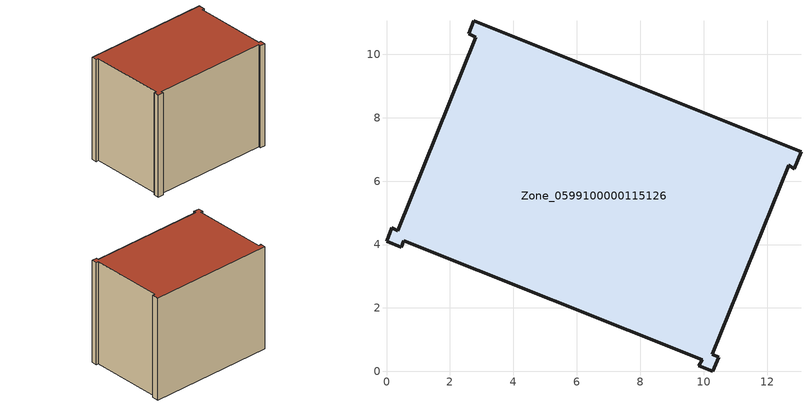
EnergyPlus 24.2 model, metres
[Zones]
Zone_0599100000115126
 floor ground (C_G): 0.47,3.92 0,4.1 0.17,4.53 0.36,4.44 2.81,10.54 2.59,10.64 2.75,11.06 13.07,6.93 12.86,6.39 12.68,6.5 10.27,0.54 10.48,0.45 10.28,0 9.85,0.18 9.95,0.37 0.55,4.12 z0
 wall outside (C_F): 10.28,0 10.48,0.45 10.27,0.54 12.68,6.5 12.86,6.39 13.07,6.93 2.75,11.06 2.59,10.64 2.81,10.54 0.36,4.44 0.17,4.53 0,4.1 0.47,3.92 0.55,4.12 9.95,0.37 9.85,0.18 10.28,0 z0:9.15
 roof outside (C_R): 0,4.1 0.47,3.92 0.55,4.12 9.95,0.37 9.85,0.18 10.28,0 10.48,0.45 10.27,0.54 12.68,6.5 12.86,6.39 13.07,6.93 2.75,11.06 2.59,10.64 2.81,10.54 0.36,4.44 0.17,4.53 z9.15
[BUILDING]
Pand.0599100000115126: North Axis=0; Terrain=City; Loads Convergence Tolerance Value=0.04; Temperature Convergence Tolerance Value=0.4; Solar Distribution=FullExterior; Maximum Number of Warmup Days=25; Minimum Number of Warmup Days=1
[Site:Location]
Rotterdam.The.Hague.AP_ZH_NLD Design_Conditions: Latitude=51.96; Longitude=4.45; Time Zone=1; Elevation=-4.5
[SITE:GROUNDTEMPERATURE:BUILDINGSURFACE]
18, 18, 18, 18, 18, 18, 18, 18, 18, 18, 18, 18
[MATERIAL] Thermal Absorptance=0.9; Solar Absorptance=0.7; Visible Absorptance=0.7
Name | Roughness | Thickness | Conductivity | Density | Specific Heat
G.TC.1946-1964 | MediumSmooth | 0.15 | 1 | 540 | 1210
F.TC.1946-1964 | Rough | 0.3 | 0.857143 | 1920 | 840
R.TC.1946-1964 | MediumRough | 0.2 | 0.235294 | 1500 | 1000
[CONSTRUCTION]
C_G: G.TC.1946-1964
C_F: F.TC.1946-1964
C_R: R.TC.1946-1964
[ZONE]
Zone_0599100000115126: Type=1; Multiplier=1; Ceiling Height=Autocalculate; Volume=Autocalculate; Floor Area=autocalculate; Part of Total Floor Area=Yes
[ZONEINFILTRATION:DESIGNFLOWRATE]
Infil_Zone_0599100000115126: Zone or ZoneList or Space or SpaceList=Zone_0599100000115126; Schedule=AlwaysOn; Design Flow Rate Calculation Method=Flow/Area; Flow Rate per Floor Area=0.003; Constant Term Coefficient=1; Temperature Term Coefficient=0; Velocity Term Coefficient=0; Velocity Squared Term Coefficient=0
[HVACTEMPLATE:ZONE:IDEALLOADSAIRSYSTEM]
Zone_0599100000115126: Maximum Heating Supply Air Temperature=50; Minimum Cooling Supply Air Temperature=13; Maximum Heating Supply Air Humidity Ratio=0.0156; Minimum Cooling Supply Air Humidity Ratio=0.0077; Heating Limit=NoLimit; Cooling Limit=NoLimit; Dehumidification Control Type=ConstantSensibleHeatRatio; Cooling Sensible Heat Ratio=0.7; Dehumidification Setpoint=60; Humidification Control Type=None; Humidification Setpoint=30; Outdoor Air Method=None; Outdoor Air Flow Rate per Person=0.00944; Outdoor Air Flow Rate per Zone Floor Area=0; Outdoor Air Flow Rate per Zone=0; Demand Controlled Ventilation Type=None; Outdoor Air Economizer Type=NoEconomizer; Heat Recovery Type=None; Sensible Heat Recovery Effectiveness=0.7; Latent Heat Recovery Effectiveness=0.65
[ZONECONTROL:THERMOSTAT]
ThermostatControl_Zone_0599100000115126: Zone or ZoneList=Zone_0599100000115126; Control Type Schedule=DualSetpointControlType; Control 1=Thermostat_Zone_0599100000115126; Temperature Difference Between Cutout And Setpoint=0
[THERMOSTATSETPOINT:DUALSETPOINT]
Thermostat_Zone_0599100000115126: Heating Setpoint Temperature Schedule=HeatingSetpoint_Zone_0599100000115126; Cooling Setpoint Temperature Schedule=CoolingSetpoint_Zone_0599100000115126
[SCHEDULE:COMPACT]
HeatingSetpoint_Zone_0599100000115126: Through: 12/31, For: AllDays, Until: 24:00, 21
CoolingSetpoint_Zone_0599100000115126: Through: 12/31, For: AllDays, Until: 24:00, 24
DualSetpointControlType: Through: 12/31, For: AllDays, Until: 24:00, 4
AlwaysOn: Through: 12/31, For: AllDays, Until: 24:00, 1
